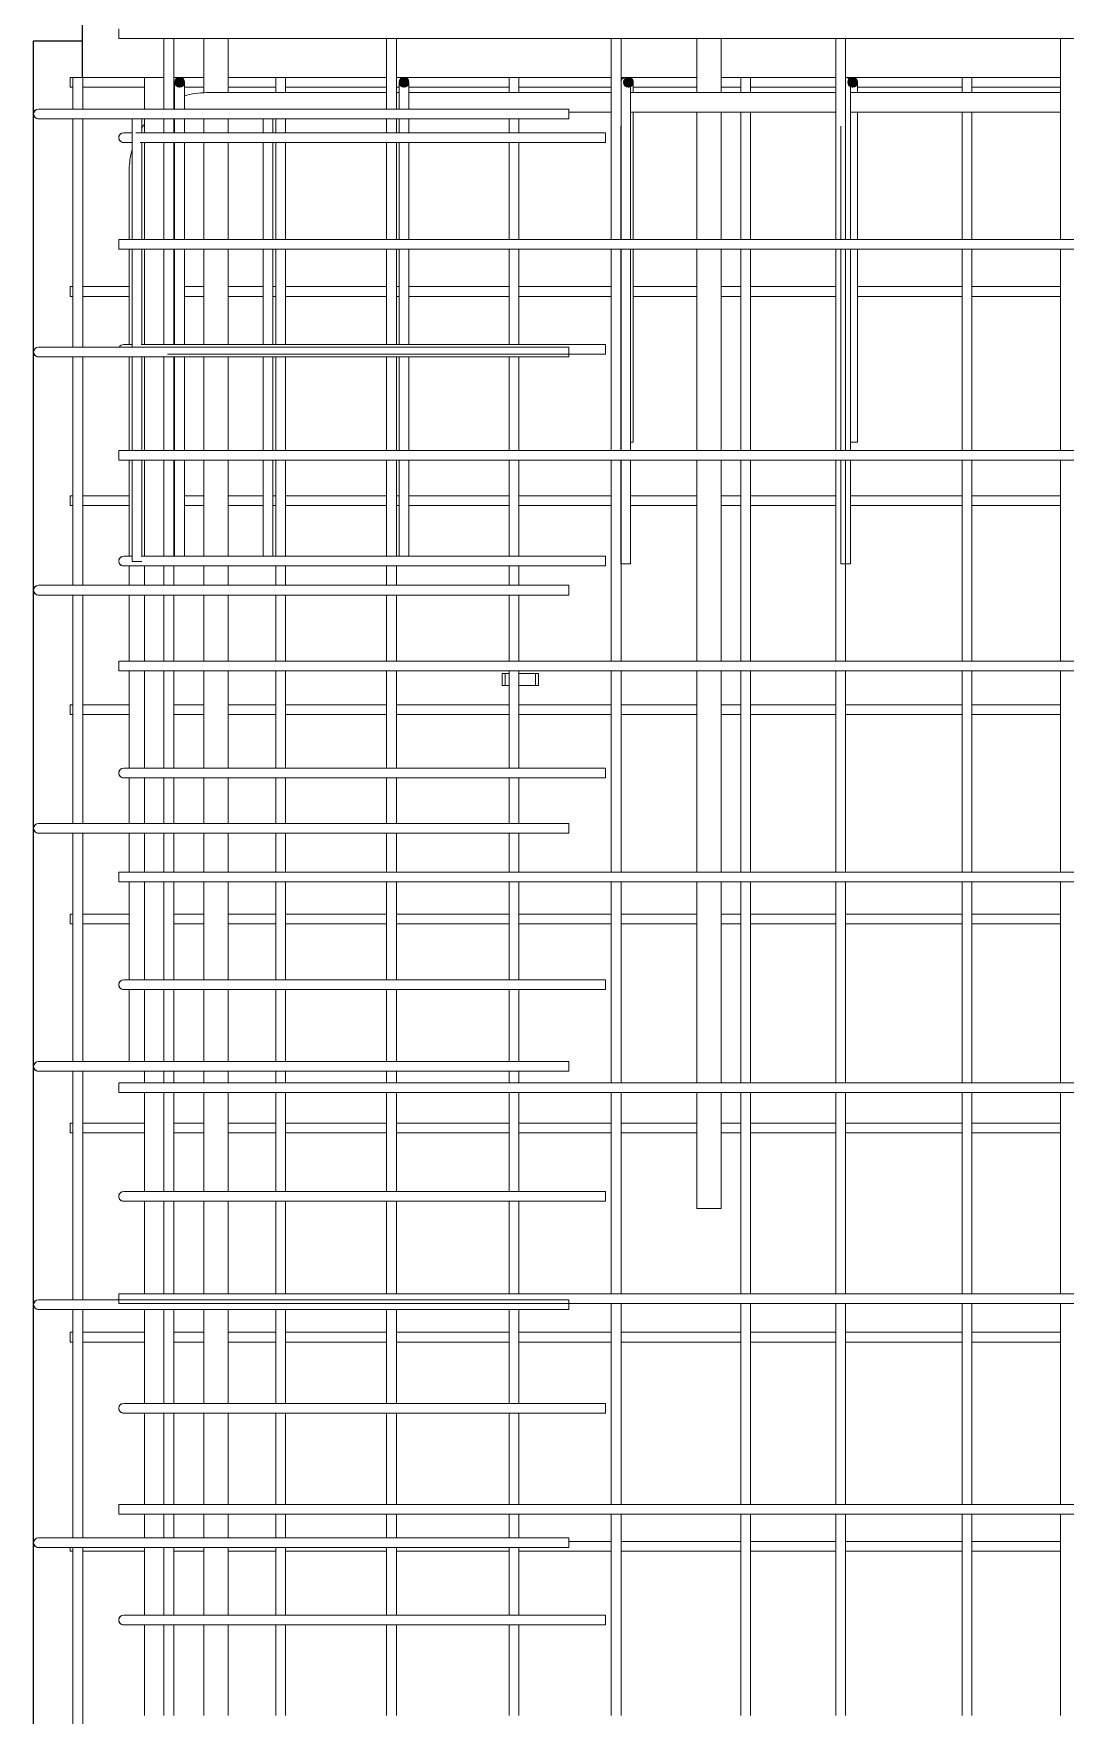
# Model space of a CAD drawing. Header units: millimetres. Extents: x 840 to 20197, y -2485 to 18696.
# Drawn here: x 2609 to 3457, y 2283 to 3666 of the extents above; entities that cross this region are included whole.
import ezdxf

# ---------------------------------------------------------------- set-up
doc = ezdxf.new("R2010")
doc.units = ezdxf.units.MM
for name, color, linetype, lineweight in [('A-GENM', 13, 'Continuous', 18), ('A-WALL', 113, 'Continuous', 25), ('S-RBAR', 171, 'Continuous', 18)]:
    doc.layers.add(name, color=color, linetype=linetype, lineweight=lineweight)

# ---------------------------------------------------------------- blocks, each defined once
blk = doc.blocks.new('RR spread anchor face based - RR-SA-2_5-150-1726819-Elevation Front Copy 1')
at = {"layer": 'A-GENM'}
for p, q in [((2993.8, 3140), (2996.3, 3140)), ((2993.8, 3130), (2993.8, 3140)), ((2996.3, 3140), (2999.6, 3140)), ((2996.3, 3140), (2996.3, 3130)), ((3007.6, 3140), (3021.3, 3140)), ((3021.3, 3140), (3023.8, 3140)), ((3021.3, 3140), (3021.3, 3130)), ((3023.8, 3140), (3023.8, 3130)), ((2996.3, 3130), (2993.8, 3130)), ((2999.6, 3130), (2996.3, 3130)), ((3021.3, 3130), (3007.6, 3130)), ((3023.8, 3130), (3021.3, 3130))]:
    blk.add_line(p, q, dxfattribs=at)

msp = doc.modelspace()

# ---------------------------------------------------------------- hatches: boundary and pattern name
at = {"layer": 'S-RBAR'}
for points in [[(2728.8, 3622), (2732.8, 3626), (2728.8, 3630), (2724.8, 3626)], [(2913.2, 3622), (2917.2, 3626), (2913.2, 3630), (2909.2, 3626)], [(3097.6, 3622), (3101.6, 3626), (3097.6, 3630), (3093.6, 3626)], [(3281.9, 3622), (3285.9, 3626), (3281.9, 3630), (3277.9, 3626)]]:
    msp.add_hatch(color=256, dxfattribs=at).paths.add_polyline_path(points)
h = msp.add_hatch(color=256, dxfattribs=at)
edge = h.paths.add_edge_path()
edge.add_arc((2728.8, 3626), 4, 0, 360)
h = msp.add_hatch(color=256, dxfattribs=at)
edge = h.paths.add_edge_path()
edge.add_arc((2913.2, 3626), 4, 0, 360)
h = msp.add_hatch(color=256, dxfattribs=at)
edge = h.paths.add_edge_path()
edge.add_arc((3097.6, 3626), 4, 0, 360)
h = msp.add_hatch(color=256, dxfattribs=at)
edge = h.paths.add_edge_path()
edge.add_arc((3281.9, 3626), 4, 0, 360)

# ---------------------------------------------------------------- linework, layer by layer
at = {"layer": 'A-WALL'}
for p, q in [((2648.8, 3700), (2648.8, 3630)), ((2608.8, -1395), (2608.8, 3660)), ((2608.8, 3660), (2648.8, 3660))]:
    msp.add_line(p, q, dxfattribs=at)
at = {"layer": 'S-RBAR'}
for p, q in [((2678.8, 3662), (2678.8, 3670)), ((2678.8, 3662), (4248.8, 3662)), ((2715.9, 3604), (2715.9, 3662)), ((2723.9, 3604), (2723.9, 3662)), ((2748.8, 3617.2), (2748.8, 3662)), ((2768.8, 3617.5), (2768.8, 3662)), ((2898.9, 3604), (2898.9, 3662)), ((2906.9, 3604), (2906.9, 3662)), ((3083.6, 3496.7), (3083.6, 3662)), ((3091.6, 3496.7), (3091.6, 3662)), ((3153.8, 3617.5), (3153.8, 3662)), ((3173.8, 3617.5), (3173.8, 3662)), ((3268.2, 3496.7), (3268.2, 3662)), ((3276.2, 3496.7), (3276.2, 3662)), ((3452.8, 3496.7), (3452.8, 3662)), ((2638.8, 3630), (2641.1, 3630)), ((2638.8, 3622), (2638.8, 3630)), ((2649.1, 3630), (2641.1, 3630)), ((2641.1, 3604), (2641.1, 3630)), ((2649.1, 3604), (2649.1, 3630)), ((2649.1, 3630), (2699.8, 3630)), ((2715.8, 3630), (2699.8, 3630)), ((2699.8, 3604), (2699.8, 3630)), ((2715.8, 3604), (2715.8, 3630)), ((2723.9, 3630), (2748.8, 3630)), ((2724.7, 3604.3), (2724.7, 3626)), ((2728.8, 3630), (2724.8, 3626)), ((2724.8, 3626), (2728.8, 3622)), ((2732.8, 3626), (2728.8, 3630)), ((2728.8, 3622), (2732.8, 3626)), ((2732.7, 3604.3), (2732.7, 3626)), ((2732.8, 3626), (2732.8, 3615.2)), ((2768.8, 3630), (2807.8, 3630)), ((2815.8, 3630), (2807.8, 3630)), ((2807.8, 3617.5), (2807.8, 3630)), ((2815.8, 3617.5), (2815.8, 3630)), ((2815.8, 3630), (2898.9, 3630)), ((2906.9, 3630), (2999.6, 3630)), ((2913.2, 3630), (2909.2, 3626)), ((2909.2, 3626), (2909.2, 3617.9)), ((2909.2, 3626), (2913.2, 3622)), ((2909.3, 3604.3), (2909.3, 3626)), ((2917.2, 3626), (2913.2, 3630)), ((2913.2, 3622), (2917.2, 3626)), ((2917.3, 3604.3), (2917.3, 3626)), ((3007.6, 3630), (2999.6, 3630)), ((2999.6, 3617.5), (2999.6, 3630)), ((3007.6, 3617.5), (3007.6, 3630)), ((3007.6, 3630), (3083.6, 3630)), ((3091.6, 3630), (3153.8, 3630)), ((3097.6, 3630), (3093.6, 3626)), ((3093.6, 3626), (3097.6, 3622)), ((3101.6, 3626), (3097.6, 3630)), ((3097.6, 3622), (3101.6, 3626)), ((3099.3, 3590), (3099.3, 3626)), ((3101.6, 3626), (3101.6, 3617.9)), ((3173.8, 3630), (3190.1, 3630)), ((3198.1, 3630), (3190.1, 3630)), ((3190.1, 3617.5), (3190.1, 3630)), ((3198.1, 3617.5), (3198.1, 3630)), ((3198.1, 3630), (3268.2, 3630)), ((3276.2, 3630), (3371.9, 3630)), ((3281.9, 3630), (3277.9, 3626)), ((3277.9, 3626), (3281.9, 3622)), ((3280.1, 3590), (3280.1, 3626)), ((3285.9, 3626), (3281.9, 3630)), ((3281.9, 3622), (3285.9, 3626)), ((3285.9, 3626), (3285.9, 3617.9)), ((3379.9, 3630), (3371.9, 3630)), ((3371.9, 3617.5), (3371.9, 3630)), ((3379.9, 3617.5), (3379.9, 3630)), ((3379.9, 3630), (3452.8, 3630)), ((2638.8, 3622), (2641.1, 3622)), ((2649.1, 3622), (2699.8, 3622)), ((2723.9, 3622), (2724.7, 3622)), ((2732.8, 3622), (2748.8, 3622)), ((2750.9, 3617.5), (2898.9, 3617.5)), ((2768.8, 3622), (2807.8, 3622)), ((2815.8, 3622), (2898.9, 3622)), ((2906.9, 3622), (2909.2, 3622)), ((2906.9, 3617.5), (2909.3, 3617.5)), ((2917.3, 3622), (2999.6, 3622)), ((2917.3, 3617.5), (3083.6, 3617.5)), ((3007.6, 3622), (3083.6, 3622)), ((3099.3, 3617.5), (3268.2, 3617.5)), ((3101.6, 3622), (3153.8, 3622)), ((3173.8, 3622), (3190.1, 3622)), ((3198.1, 3622), (3268.2, 3622)), ((3280.1, 3617.5), (3452.8, 3617.5)), ((3285.9, 3622), (3371.9, 3622)), ((3379.9, 3622), (3452.8, 3622)), ((2632.8, 3604), (2612.8, 3604)), ((2632.8, 3596), (2612.8, 3596)), ((2632.8, 3604), (3048.8, 3604)), ((2632.8, 3596), (3048.8, 3596)), ((2641.1, 3408.2), (2641.1, 3596)), ((2649.1, 3408.2), (2649.1, 3596)), ((2699.8, 3584.5), (2699.8, 3596)), ((2715.8, 3584.5), (2715.8, 3596)), ((2715.9, 3584.5), (2715.9, 3596)), ((2723.9, 3584.5), (2723.9, 3596)), ((2724.7, 3590), (2724.7, 3596.3)), ((2732.7, 3590), (2732.7, 3596.3)), ((2732.8, 3596), (2732.8, 3584.5)), ((2748.8, 3584.5), (2748.8, 3596)), ((2768.8, 3584.5), (2768.8, 3596)), ((2807.8, 3584.5), (2807.8, 3596)), ((2815.8, 3584.5), (2815.8, 3596)), ((2898.9, 3584.5), (2898.9, 3596)), ((2906.9, 3584.5), (2906.9, 3596)), ((2909.2, 3596), (2909.2, 3584.5)), ((2909.3, 3590), (2909.3, 3596.3)), ((2917.3, 3590), (2917.3, 3596.3)), ((2999.6, 3584.5), (2999.6, 3596)), ((3007.6, 3584.5), (3007.6, 3596)), ((3048.8, 3596), (3048.8, 3604)), ((3048.8, 3601.5), (3083.6, 3601.5)), ((3099.3, 3601.5), (3268.2, 3601.5)), ((3101.6, 3601.5), (3101.6, 3496.7)), ((3153.8, 3496.7), (3153.8, 3601.5)), ((3173.8, 3496.7), (3173.8, 3601.5)), ((3190.1, 3496.7), (3190.1, 3601.5)), ((3198.1, 3496.7), (3198.1, 3601.5)), ((3280.1, 3601.5), (3452.8, 3601.5)), ((3285.9, 3601.5), (3285.9, 3496.7)), ((3371.9, 3496.7), (3371.9, 3601.5)), ((3379.9, 3496.7), (3379.9, 3601.5)), ((2689.3, 3584.5), (2682.8, 3584.5)), ((2689.8, 3595), (2689.8, 3575)), ((2718.8, 3584.5), (2692.8, 3584.5)), ((2697.8, 3595), (2697.8, 3585.1)), ((2718.8, 3584.5), (3078.8, 3584.5)), ((2724.7, 3590), (2724.7, 3584.5)), ((2732.7, 3590), (2732.7, 3584.5)), ((2797.4, 3595), (2797.4, 3585.1)), ((2805.4, 3595), (2805.4, 3585.1)), ((2909.3, 3590), (2909.3, 3584.5)), ((2917.3, 3590), (2917.3, 3584.5)), ((3078.8, 3576.5), (3078.8, 3584.5)), ((3091.3, 3590), (3091.3, 3496.7)), ((3099.3, 3590), (3099.3, 3496.7)), ((3272.1, 3590), (3272.1, 3496.7)), ((3280.1, 3590), (3280.1, 3496.7)), ((2689.3, 3576.5), (2682.8, 3576.5)), ((2689.8, 3496.7), (2689.8, 3575)), ((2718.8, 3576.5), (2696.3, 3576.5)), ((2697.8, 3576.7), (2697.8, 3575)), ((2697.8, 3496.7), (2697.8, 3575)), ((2699.8, 3496.7), (2699.8, 3576.5)), ((2715.8, 3496.7), (2715.8, 3576.5)), ((2715.9, 3496.7), (2715.9, 3576.5)), ((2718.8, 3576.5), (3078.8, 3576.5)), ((2723.9, 3496.7), (2723.9, 3576.5)), ((2724.7, 3576.5), (2724.7, 3496.7)), ((2732.7, 3576.5), (2732.7, 3496.7)), ((2732.8, 3576.5), (2732.8, 3496.7)), ((2748.8, 3496.7), (2748.8, 3576.5)), ((2768.8, 3496.7), (2768.8, 3576.5)), ((2797.4, 3576.7), (2797.4, 3575)), ((2797.4, 3496.7), (2797.4, 3575)), ((2805.4, 3576.7), (2805.4, 3575)), ((2805.4, 3496.7), (2805.4, 3575)), ((2807.8, 3496.7), (2807.8, 3576.5)), ((2815.8, 3496.7), (2815.8, 3576.5)), ((2898.9, 3496.7), (2898.9, 3576.5)), ((2906.9, 3496.7), (2906.9, 3576.5)), ((2909.2, 3576.5), (2909.2, 3496.7)), ((2909.3, 3576.5), (2909.3, 3496.7)), ((2917.3, 3576.5), (2917.3, 3496.7)), ((2999.6, 3496.7), (2999.6, 3576.5)), ((3007.6, 3496.7), (3007.6, 3576.5)), ((2687.4, 3496.7), (2687.4, 3554)), ((2678.8, 3496.7), (4248.8, 3496.7)), ((2678.8, 3488.7), (2678.8, 3496.7)), ((2678.8, 3488.7), (4248.8, 3488.7)), ((2687.4, 3410.4), (2687.4, 3488.7)), ((2689.8, 3408.2), (2689.8, 3488.7)), ((2697.8, 3410.4), (2697.8, 3488.7)), ((2699.8, 3410.4), (2699.8, 3488.7)), ((2715.8, 3410.4), (2715.8, 3488.7)), ((2715.9, 3410.4), (2715.9, 3488.7)), ((2723.9, 3410.4), (2723.9, 3488.7)), ((2724.7, 3488.7), (2724.7, 3410.4)), ((2732.7, 3488.7), (2732.7, 3410.4)), ((2732.8, 3488.7), (2732.8, 3410.4)), ((2748.8, 3410.4), (2748.8, 3488.7)), ((2768.8, 3410.4), (2768.8, 3488.7)), ((2797.4, 3410.4), (2797.4, 3488.7)), ((2805.4, 3410.4), (2805.4, 3488.7)), ((2807.8, 3410.4), (2807.8, 3488.7)), ((2815.8, 3410.4), (2815.8, 3488.7)), ((2898.9, 3410.4), (2898.9, 3488.7)), ((2906.9, 3410.4), (2906.9, 3488.7)), ((2909.2, 3488.7), (2909.2, 3410.4)), ((2909.3, 3488.7), (2909.3, 3410.4)), ((2917.3, 3488.7), (2917.3, 3410.4)), ((2999.6, 3410.4), (2999.6, 3488.7)), ((3007.6, 3410.4), (3007.6, 3488.7)), ((3083.6, 3323.3), (3083.6, 3488.7)), ((3091.3, 3488.7), (3091.3, 3323.3)), ((3091.6, 3323.3), (3091.6, 3488.7)), ((3099.3, 3488.7), (3099.3, 3323.3)), ((3101.6, 3488.7), (3101.6, 3330)), ((3153.8, 3323.3), (3153.8, 3488.7)), ((3173.8, 3323.3), (3173.8, 3488.7)), ((3190.1, 3323.3), (3190.1, 3488.7)), ((3198.1, 3323.3), (3198.1, 3488.7)), ((3268.2, 3323.3), (3268.2, 3488.7)), ((3272.1, 3488.7), (3272.1, 3323.3)), ((3276.2, 3323.3), (3276.2, 3488.7)), ((3280.1, 3488.7), (3280.1, 3323.3)), ((3285.9, 3488.7), (3285.9, 3330)), ((3371.9, 3323.3), (3371.9, 3488.7)), ((3379.9, 3323.3), (3379.9, 3488.7)), ((3452.8, 3323.3), (3452.8, 3488.7)), ((2638.8, 3458), (2641.1, 3458)), ((2638.8, 3450), (2638.8, 3458)), ((2649.1, 3458), (2687.4, 3458)), ((2723.9, 3458), (2724.7, 3458)), ((2732.8, 3458), (2748.8, 3458)), ((2768.8, 3458), (2797.4, 3458)), ((2805.4, 3458), (2807.8, 3458)), ((2815.8, 3458), (2898.9, 3458)), ((2906.9, 3458), (2909.2, 3458)), ((2917.3, 3458), (2999.6, 3458)), ((3007.6, 3458), (3083.6, 3458)), ((3101.6, 3458), (3153.8, 3458)), ((3173.8, 3458), (3190.1, 3458)), ((3198.1, 3458), (3268.2, 3458)), ((3285.9, 3458), (3371.9, 3458)), ((3379.9, 3458), (3452.8, 3458)), ((2638.8, 3450), (2641.1, 3450)), ((2649.1, 3450), (2687.4, 3450)), ((2723.9, 3450), (2724.7, 3450)), ((2732.8, 3450), (2748.8, 3450)), ((2768.8, 3450), (2797.4, 3450)), ((2805.4, 3450), (2807.8, 3450)), ((2815.8, 3450), (2898.9, 3450)), ((2906.9, 3450), (2909.2, 3450)), ((2917.3, 3450), (2999.6, 3450)), ((3007.6, 3450), (3083.6, 3450)), ((3101.6, 3450), (3153.8, 3450)), ((3173.8, 3450), (3190.1, 3450)), ((3198.1, 3450), (3268.2, 3450)), ((3285.9, 3450), (3371.9, 3450)), ((3379.9, 3450), (3452.8, 3450)), ((2632.8, 3408.2), (2612.8, 3408.2)), ((2632.8, 3408.2), (3048.8, 3408.2)), ((2689.3, 3410.4), (2682.8, 3410.4)), ((2718.8, 3410.4), (2697.1, 3410.4)), ((2718.8, 3410.4), (3078.8, 3410.4)), ((2718.8, 3402.4), (3078.8, 3402.4)), ((3048.8, 3400.2), (3048.8, 3408.2)), ((3078.8, 3402.4), (3078.8, 3410.4)), ((2632.8, 3400.2), (2612.8, 3400.2)), ((2632.8, 3400.2), (3048.8, 3400.2)), ((2641.1, 3212.4), (2641.1, 3400.2)), ((2649.1, 3212.4), (2649.1, 3400.2)), ((2687.4, 3323.3), (2687.4, 3400.2)), ((2689.8, 3323.3), (2689.8, 3400.2)), ((2697.8, 3323.3), (2697.8, 3400.2)), ((2699.8, 3323.3), (2699.8, 3400.2)), ((2715.8, 3323.3), (2715.8, 3400.2)), ((2715.9, 3323.3), (2715.9, 3400.2)), ((2723.9, 3323.3), (2723.9, 3400.2)), ((2724.7, 3400.2), (2724.7, 3323.3)), ((2732.7, 3400.2), (2732.7, 3323.3)), ((2732.8, 3400.2), (2732.8, 3330)), ((2748.8, 3323.3), (2748.8, 3400.2)), ((2768.8, 3323.3), (2768.8, 3400.2)), ((2797.4, 3323.3), (2797.4, 3400.2)), ((2805.4, 3323.3), (2805.4, 3400.2)), ((2807.8, 3323.3), (2807.8, 3400.2)), ((2815.8, 3323.3), (2815.8, 3400.2)), ((2898.9, 3323.3), (2898.9, 3400.2)), ((2906.9, 3323.3), (2906.9, 3400.2)), ((2909.2, 3400.2), (2909.2, 3330)), ((2909.3, 3400.2), (2909.3, 3323.3)), ((2917.3, 3400.2), (2917.3, 3323.3)), ((2999.6, 3323.3), (2999.6, 3400.2)), ((3007.6, 3323.3), (3007.6, 3400.2)), ((2678.8, 3323.3), (4248.8, 3323.3)), ((2678.8, 3315.3), (2678.8, 3323.3)), ((3099.3, 3330), (3101.6, 3330)), ((3280.1, 3330), (3285.9, 3330)), ((2678.8, 3315.3), (4248.8, 3315.3)), ((2687.4, 3236.3), (2687.4, 3315.3)), ((2689.8, 3232), (2689.8, 3315.3)), ((2697.8, 3236.3), (2697.8, 3315.3)), ((2699.8, 3236.3), (2699.8, 3315.3)), ((2715.8, 3236.3), (2715.8, 3315.3)), ((2715.9, 3236.3), (2715.9, 3315.3)), ((2723.9, 3236.3), (2723.9, 3315.3)), ((2724.7, 3315.3), (2724.7, 3236.3)), ((2732.7, 3315.3), (2732.7, 3236.3)), ((2748.8, 3236.3), (2748.8, 3315.3)), ((2768.8, 3236.3), (2768.8, 3315.3)), ((2797.4, 3236.3), (2797.4, 3315.3)), ((2805.4, 3236.3), (2805.4, 3315.3)), ((2807.8, 3236.3), (2807.8, 3315.3)), ((2815.8, 3236.3), (2815.8, 3315.3)), ((2898.9, 3236.3), (2898.9, 3315.3)), ((2906.9, 3236.3), (2906.9, 3315.3)), ((2909.3, 3315.3), (2909.3, 3236.3)), ((2917.3, 3315.3), (2917.3, 3236.3)), ((2999.6, 3236.3), (2999.6, 3315.3)), ((3007.6, 3236.3), (3007.6, 3315.3)), ((3083.6, 3150), (3083.6, 3315.3)), ((3091.3, 3315.3), (3091.3, 3230)), ((3091.6, 3150), (3091.6, 3315.3)), ((3099.3, 3315.3), (3099.3, 3230)), ((3153.8, 3150), (3153.8, 3315.3)), ((3173.8, 3150), (3173.8, 3315.3)), ((3190.1, 3150), (3190.1, 3315.3)), ((3198.1, 3150), (3198.1, 3315.3)), ((3268.2, 3150), (3268.2, 3315.3)), ((3272.1, 3315.3), (3272.1, 3230)), ((3276.2, 3150), (3276.2, 3315.3)), ((3280.1, 3315.3), (3280.1, 3230)), ((3371.9, 3150), (3371.9, 3315.3)), ((3379.9, 3150), (3379.9, 3315.3)), ((3452.8, 3150), (3452.8, 3315.3)), ((2638.8, 3286.1), (2641.1, 3286.1)), ((2638.8, 3278.1), (2638.8, 3286.1)), ((2638.8, 3278.1), (2641.1, 3278.1)), ((2649.1, 3286.1), (2687.4, 3286.1)), ((2649.1, 3278.1), (2687.4, 3278.1)), ((2723.9, 3286.1), (2724.7, 3286.1)), ((2723.9, 3278.1), (2724.7, 3278.1)), ((2732.7, 3286.1), (2748.8, 3286.1)), ((2732.7, 3278.1), (2748.8, 3278.1)), ((2768.8, 3286.1), (2797.4, 3286.1)), ((2768.8, 3278.1), (2797.4, 3278.1)), ((2805.4, 3286.1), (2807.8, 3286.1)), ((2805.4, 3278.1), (2807.8, 3278.1)), ((2815.8, 3286.1), (2898.9, 3286.1)), ((2815.8, 3278.1), (2898.9, 3278.1)), ((2906.9, 3286.1), (2909.3, 3286.1)), ((2906.9, 3278.1), (2909.3, 3278.1)), ((2917.3, 3286.1), (2999.6, 3286.1)), ((2917.3, 3278.1), (2999.6, 3278.1)), ((3007.6, 3286.1), (3083.6, 3286.1)), ((3007.6, 3278.1), (3083.6, 3278.1)), ((3099.3, 3286.1), (3153.8, 3286.1)), ((3099.3, 3278.1), (3153.8, 3278.1)), ((3173.8, 3286.1), (3190.1, 3286.1)), ((3173.8, 3278.1), (3190.1, 3278.1)), ((3198.1, 3286.1), (3268.2, 3286.1)), ((3198.1, 3278.1), (3268.2, 3278.1)), ((3280.1, 3286.1), (3371.9, 3286.1)), ((3280.1, 3278.1), (3371.9, 3278.1)), ((3379.9, 3286.1), (3452.8, 3286.1)), ((3379.9, 3278.1), (3452.8, 3278.1)), ((2689.3, 3236.3), (2682.8, 3236.3)), ((2718.8, 3236.3), (2697.1, 3236.3)), ((2718.8, 3236.3), (3078.8, 3236.3)), ((3078.8, 3228.3), (3078.8, 3236.3)), ((2718.8, 3228.3), (2682.8, 3228.3)), ((2687.4, 3212.4), (2687.4, 3228.3)), ((2697.7, 3232), (2689.8, 3232)), ((2699.8, 3212.4), (2699.8, 3228.3)), ((2715.8, 3212.4), (2715.8, 3228.3)), ((2715.9, 3212.4), (2715.9, 3228.3)), ((2718.8, 3228.3), (3078.8, 3228.3)), ((2723.9, 3212.4), (2723.9, 3228.3)), ((2748.8, 3212.4), (2748.8, 3228.3)), ((2768.8, 3212.4), (2768.8, 3228.3)), ((2807.8, 3212.4), (2807.8, 3228.3)), ((2815.8, 3212.4), (2815.8, 3228.3)), ((2898.9, 3212.4), (2898.9, 3228.3)), ((2906.9, 3212.4), (2906.9, 3228.3)), ((2999.6, 3212.4), (2999.6, 3228.3)), ((3007.6, 3212.4), (3007.6, 3228.3)), ((3091.3, 3230), (3099.3, 3230)), ((3272.1, 3230), (3280.1, 3230)), ((2632.8, 3212.4), (2612.8, 3212.4)), ((2632.8, 3212.4), (3048.8, 3212.4)), ((3048.8, 3204.4), (3048.8, 3212.4)), ((2632.8, 3204.4), (2612.8, 3204.4)), ((2632.8, 3204.4), (3048.8, 3204.4)), ((2641.1, 3016.6), (2641.1, 3204.4)), ((2649.1, 3016.6), (2649.1, 3204.4)), ((2687.4, 3150), (2687.4, 3204.4)), ((2699.8, 3150), (2699.8, 3204.4)), ((2715.8, 3150), (2715.8, 3204.4)), ((2715.9, 3150), (2715.9, 3204.4)), ((2723.9, 3150), (2723.9, 3204.4)), ((2748.8, 3150), (2748.8, 3204.4)), ((2768.8, 3150), (2768.8, 3204.4)), ((2807.8, 3150), (2807.8, 3204.4)), ((2815.8, 3150), (2815.8, 3204.4)), ((2898.9, 3150), (2898.9, 3204.4)), ((2906.9, 3150), (2906.9, 3204.4)), ((2999.6, 3150), (2999.6, 3204.4)), ((3007.6, 3150), (3007.6, 3204.4)), ((2678.8, 3150), (4248.8, 3150)), ((2678.8, 3142), (2678.8, 3150)), ((2678.8, 3142), (4248.8, 3142)), ((2687.4, 3062.1), (2687.4, 3142)), ((2699.8, 3062.1), (2699.8, 3142)), ((2715.8, 3062.1), (2715.8, 3142)), ((2715.9, 3062.1), (2715.9, 3142)), ((2723.9, 3062.1), (2723.9, 3142)), ((2748.8, 3062.1), (2748.8, 3142)), ((2768.8, 3062.1), (2768.8, 3142)), ((2807.8, 3062.1), (2807.8, 3142)), ((2815.8, 3062.1), (2815.8, 3142)), ((2898.9, 3062.1), (2898.9, 3142)), ((2906.9, 3062.1), (2906.9, 3142)), ((2999.6, 3062.1), (2999.6, 3142)), ((3007.6, 3062.1), (3007.6, 3142)), ((3083.6, 2976.6), (3083.6, 3142)), ((3091.6, 2976.6), (3091.6, 3142)), ((3153.8, 2976.6), (3153.8, 3142)), ((3173.8, 2976.6), (3173.8, 3142)), ((3190.1, 2976.6), (3190.1, 3142)), ((3198.1, 2976.6), (3198.1, 3142)), ((3268.2, 2976.6), (3268.2, 3142)), ((3276.2, 2976.6), (3276.2, 3142)), ((3371.9, 2976.6), (3371.9, 3142)), ((3379.9, 2976.6), (3379.9, 3142)), ((3452.8, 2976.6), (3452.8, 3142)), ((2638.8, 3114.1), (2641.1, 3114.1)), ((2638.8, 3106.1), (2638.8, 3114.1)), ((2649.1, 3114.1), (2687.4, 3114.1)), ((2723.9, 3114.1), (2748.8, 3114.1)), ((2768.8, 3114.1), (2807.8, 3114.1)), ((2815.8, 3114.1), (2898.9, 3114.1)), ((2906.9, 3114.1), (2999.6, 3114.1)), ((3007.6, 3114.1), (3083.6, 3114.1)), ((3091.6, 3114.1), (3153.8, 3114.1)), ((3173.8, 3114.1), (3190.1, 3114.1)), ((3198.1, 3114.1), (3268.2, 3114.1)), ((3276.2, 3114.1), (3371.9, 3114.1)), ((3379.9, 3114.1), (3452.8, 3114.1)), ((2638.8, 3106.1), (2641.1, 3106.1)), ((2649.1, 3106.1), (2687.4, 3106.1)), ((2723.9, 3106.1), (2748.8, 3106.1)), ((2768.8, 3106.1), (2807.8, 3106.1)), ((2815.8, 3106.1), (2898.9, 3106.1)), ((2906.9, 3106.1), (2999.6, 3106.1)), ((3007.6, 3106.1), (3083.6, 3106.1)), ((3091.6, 3106.1), (3153.8, 3106.1)), ((3173.8, 3106.1), (3190.1, 3106.1)), ((3198.1, 3106.1), (3268.2, 3106.1)), ((3276.2, 3106.1), (3371.9, 3106.1)), ((3379.9, 3106.1), (3452.8, 3106.1)), ((2718.8, 3062.1), (2682.8, 3062.1)), ((2718.8, 3062.1), (3078.8, 3062.1)), ((3078.8, 3054.1), (3078.8, 3062.1)), ((2718.8, 3054.1), (2682.8, 3054.1)), ((2687.4, 3016.6), (2687.4, 3054.1)), ((2699.8, 3016.6), (2699.8, 3054.1)), ((2715.8, 3016.6), (2715.8, 3054.1)), ((2715.9, 3016.6), (2715.9, 3054.1)), ((2718.8, 3054.1), (3078.8, 3054.1)), ((2723.9, 3016.6), (2723.9, 3054.1)), ((2748.8, 3016.6), (2748.8, 3054.1)), ((2768.8, 3016.6), (2768.8, 3054.1)), ((2807.8, 3016.6), (2807.8, 3054.1)), ((2815.8, 3016.6), (2815.8, 3054.1)), ((2898.9, 3016.6), (2898.9, 3054.1)), ((2906.9, 3016.6), (2906.9, 3054.1)), ((2999.6, 3016.6), (2999.6, 3054.1)), ((3007.6, 3016.6), (3007.6, 3054.1)), ((2632.8, 3016.6), (2612.8, 3016.6)), ((2632.8, 3016.6), (3048.8, 3016.6)), ((3048.8, 3008.6), (3048.8, 3016.6)), ((2632.8, 3008.6), (2612.8, 3008.6)), ((2632.8, 3008.6), (3048.8, 3008.6)), ((2641.1, 2820.8), (2641.1, 3008.6)), ((2649.1, 2820.8), (2649.1, 3008.6)), ((2687.4, 2976.6), (2687.4, 3008.6)), ((2699.8, 2976.6), (2699.8, 3008.6)), ((2715.8, 2976.6), (2715.8, 3008.6)), ((2715.9, 2976.6), (2715.9, 3008.6)), ((2723.9, 2976.6), (2723.9, 3008.6)), ((2748.8, 2976.6), (2748.8, 3008.6)), ((2768.8, 2976.6), (2768.8, 3008.6)), ((2807.8, 2976.6), (2807.8, 3008.6)), ((2815.8, 2976.6), (2815.8, 3008.6)), ((2898.9, 2976.6), (2898.9, 3008.6)), ((2906.9, 2976.6), (2906.9, 3008.6)), ((2999.6, 2976.6), (2999.6, 3008.6)), ((3007.6, 2976.6), (3007.6, 3008.6)), ((2678.8, 2976.6), (4248.8, 2976.6)), ((2678.8, 2968.6), (2678.8, 2976.6)), ((2678.8, 2968.6), (4248.8, 2968.6)), ((2687.4, 2888), (2687.4, 2968.6)), ((2699.8, 2888), (2699.8, 2968.6)), ((2715.8, 2888), (2715.8, 2968.6)), ((2715.9, 2888), (2715.9, 2968.6)), ((2723.9, 2888), (2723.9, 2968.6)), ((2748.8, 2888), (2748.8, 2968.6)), ((2768.8, 2888), (2768.8, 2968.6)), ((2807.8, 2888), (2807.8, 2968.6)), ((2815.8, 2888), (2815.8, 2968.6)), ((2898.9, 2888), (2898.9, 2968.6)), ((2906.9, 2888), (2906.9, 2968.6)), ((2999.6, 2888), (2999.6, 2968.6)), ((3007.6, 2888), (3007.6, 2968.6)), ((3083.6, 2803.3), (3083.6, 2968.6)), ((3091.6, 2803.3), (3091.6, 2968.6)), ((3153.8, 2803.3), (3153.8, 2968.6)), ((3173.8, 2803.3), (3173.8, 2968.6)), ((3190.1, 2803.3), (3190.1, 2968.6)), ((3198.1, 2803.3), (3198.1, 2968.6)), ((3268.2, 2803.3), (3268.2, 2968.6)), ((3276.2, 2803.3), (3276.2, 2968.6)), ((3371.9, 2803.3), (3371.9, 2968.6)), ((3379.9, 2803.3), (3379.9, 2968.6)), ((3452.8, 2803.3), (3452.8, 2968.6)), ((2638.8, 2942.1), (2641.1, 2942.1)), ((2638.8, 2934.1), (2638.8, 2942.1)), ((2638.8, 2934.1), (2641.1, 2934.1)), ((2649.1, 2942.1), (2687.4, 2942.1)), ((2649.1, 2934.1), (2687.4, 2934.1)), ((2723.9, 2942.1), (2748.8, 2942.1)), ((2723.9, 2934.1), (2748.8, 2934.1)), ((2768.8, 2942.1), (2807.8, 2942.1)), ((2768.8, 2934.1), (2807.8, 2934.1)), ((2815.8, 2942.1), (2898.9, 2942.1)), ((2815.8, 2934.1), (2898.9, 2934.1)), ((2906.9, 2942.1), (2999.6, 2942.1)), ((2906.9, 2934.1), (2999.6, 2934.1)), ((3007.6, 2942.1), (3083.6, 2942.1)), ((3007.6, 2934.1), (3083.6, 2934.1)), ((3091.6, 2942.1), (3153.8, 2942.1)), ((3091.6, 2934.1), (3153.8, 2934.1)), ((3173.8, 2942.1), (3190.1, 2942.1)), ((3173.8, 2934.1), (3190.1, 2934.1)), ((3198.1, 2942.1), (3268.2, 2942.1)), ((3198.1, 2934.1), (3268.2, 2934.1)), ((3276.2, 2942.1), (3371.9, 2942.1)), ((3276.2, 2934.1), (3371.9, 2934.1)), ((3379.9, 2942.1), (3452.8, 2942.1)), ((3379.9, 2934.1), (3452.8, 2934.1)), ((2718.8, 2888), (2682.8, 2888)), ((2718.8, 2880), (2682.8, 2880)), ((2687.4, 2820.8), (2687.4, 2880)), ((2699.8, 2820.8), (2699.8, 2880)), ((2715.8, 2820.8), (2715.8, 2880)), ((2715.9, 2820.8), (2715.9, 2880)), ((2718.8, 2888), (3078.8, 2888)), ((2718.8, 2880), (3078.8, 2880)), ((2723.9, 2820.8), (2723.9, 2880)), ((2748.8, 2820.8), (2748.8, 2880)), ((2768.8, 2820.8), (2768.8, 2880)), ((2807.8, 2820.8), (2807.8, 2880)), ((2815.8, 2820.8), (2815.8, 2880)), ((2898.9, 2820.8), (2898.9, 2880)), ((2906.9, 2820.8), (2906.9, 2880)), ((2999.6, 2820.8), (2999.6, 2880)), ((3007.6, 2820.8), (3007.6, 2880)), ((3078.8, 2880), (3078.8, 2888)), ((2632.8, 2820.8), (2612.8, 2820.8)), ((2632.8, 2812.8), (2612.8, 2812.8)), ((2632.8, 2820.8), (3048.8, 2820.8)), ((2632.8, 2812.8), (3048.8, 2812.8)), ((2641.1, 2625), (2641.1, 2812.8)), ((2649.1, 2625), (2649.1, 2812.8)), ((2699.8, 2803.3), (2699.8, 2812.8)), ((2715.8, 2803.3), (2715.8, 2812.8)), ((2715.9, 2803.3), (2715.9, 2812.8)), ((2723.9, 2803.3), (2723.9, 2812.8)), ((2748.8, 2803.3), (2748.8, 2812.8)), ((2768.8, 2803.3), (2768.8, 2812.8)), ((2807.8, 2803.3), (2807.8, 2812.8)), ((2815.8, 2803.3), (2815.8, 2812.8)), ((2898.9, 2803.3), (2898.9, 2812.8)), ((2906.9, 2803.3), (2906.9, 2812.8)), ((2999.6, 2803.3), (2999.6, 2812.8)), ((3007.6, 2803.3), (3007.6, 2812.8)), ((3048.8, 2812.8), (3048.8, 2820.8)), ((2678.8, 2803.3), (4248.8, 2803.3)), ((2678.8, 2795.3), (2678.8, 2803.3)), ((2678.8, 2795.3), (4248.8, 2795.3)), ((2699.8, 2713.9), (2699.8, 2795.3)), ((2715.8, 2713.9), (2715.8, 2795.3)), ((2715.9, 2713.9), (2715.9, 2795.3)), ((2723.9, 2713.9), (2723.9, 2795.3)), ((2748.8, 2713.9), (2748.8, 2795.3)), ((2768.8, 2713.9), (2768.8, 2795.3)), ((2807.8, 2713.9), (2807.8, 2795.3)), ((2815.8, 2713.9), (2815.8, 2795.3)), ((2898.9, 2713.9), (2898.9, 2795.3)), ((2906.9, 2713.9), (2906.9, 2795.3)), ((2999.6, 2713.9), (2999.6, 2795.3)), ((3007.6, 2713.9), (3007.6, 2795.3)), ((3083.6, 2629.9), (3083.6, 2795.3)), ((3091.6, 2629.9), (3091.6, 2795.3)), ((3153.8, 2700), (3153.8, 2795.3)), ((3173.8, 2700), (3173.8, 2795.3)), ((3190.1, 2629.9), (3190.1, 2795.3)), ((3198.1, 2629.9), (3198.1, 2795.3)), ((3268.2, 2629.9), (3268.2, 2795.3)), ((3276.2, 2629.9), (3276.2, 2795.3)), ((3371.9, 2629.9), (3371.9, 2795.3)), ((3379.9, 2629.9), (3379.9, 2795.3)), ((3452.8, 2629.9), (3452.8, 2795.3)), ((2638.8, 2770.2), (2641.1, 2770.2)), ((2638.8, 2762.2), (2638.8, 2770.2)), ((2649.1, 2770.2), (2699.8, 2770.2)), ((2723.9, 2770.2), (2748.8, 2770.2)), ((2768.8, 2770.2), (2807.8, 2770.2)), ((2815.8, 2770.2), (2898.9, 2770.2)), ((2906.9, 2770.2), (2999.6, 2770.2)), ((3007.6, 2770.2), (3083.6, 2770.2)), ((3091.6, 2770.2), (3153.8, 2770.2)), ((3173.8, 2770.2), (3190.1, 2770.2)), ((3198.1, 2770.2), (3268.2, 2770.2)), ((3276.2, 2770.2), (3371.9, 2770.2)), ((3379.9, 2770.2), (3452.8, 2770.2)), ((2638.8, 2762.2), (2641.1, 2762.2)), ((2649.1, 2762.2), (2699.8, 2762.2)), ((2723.9, 2762.2), (2748.8, 2762.2)), ((2768.8, 2762.2), (2807.8, 2762.2)), ((2815.8, 2762.2), (2898.9, 2762.2)), ((2906.9, 2762.2), (2999.6, 2762.2)), ((3007.6, 2762.2), (3083.6, 2762.2)), ((3091.6, 2762.2), (3153.8, 2762.2)), ((3173.8, 2762.2), (3190.1, 2762.2)), ((3198.1, 2762.2), (3268.2, 2762.2)), ((3276.2, 2762.2), (3371.9, 2762.2)), ((3379.9, 2762.2), (3452.8, 2762.2)), ((2718.8, 2713.9), (2682.8, 2713.9)), ((2718.8, 2713.9), (3078.8, 2713.9)), ((3078.8, 2705.9), (3078.8, 2713.9)), ((2718.8, 2705.9), (2682.8, 2705.9)), ((2699.8, 2629.9), (2699.8, 2705.9)), ((2715.8, 2629.9), (2715.8, 2705.9)), ((2715.9, 2629.9), (2715.9, 2705.9)), ((2718.8, 2705.9), (3078.8, 2705.9)), ((2723.9, 2629.9), (2723.9, 2705.9)), ((2748.8, 2629.9), (2748.8, 2705.9)), ((2768.8, 2629.9), (2768.8, 2705.9)), ((2807.8, 2629.9), (2807.8, 2705.9)), ((2815.8, 2629.9), (2815.8, 2705.9)), ((2898.9, 2629.9), (2898.9, 2705.9)), ((2906.9, 2629.9), (2906.9, 2705.9)), ((2999.6, 2629.9), (2999.6, 2705.9)), ((3007.6, 2629.9), (3007.6, 2705.9)), ((3173.8, 2700), (3153.8, 2700)), ((2678.8, 2629.9), (4248.8, 2629.9)), ((2678.8, 2621.9), (2678.8, 2629.9)), ((2632.8, 2625), (2612.8, 2625)), ((2632.8, 2617), (2612.8, 2617)), ((2632.8, 2625), (3048.8, 2625)), ((2632.8, 2617), (3048.8, 2617)), ((2641.1, 2429.2), (2641.1, 2617)), ((2649.1, 2429.2), (2649.1, 2617)), ((2678.8, 2621.9), (4248.8, 2621.9)), ((2699.8, 2539.8), (2699.8, 2617)), ((2715.8, 2539.8), (2715.8, 2617)), ((2715.9, 2539.8), (2715.9, 2617)), ((2723.9, 2539.8), (2723.9, 2617)), ((2748.8, 2539.8), (2748.8, 2617)), ((2768.8, 2539.8), (2768.8, 2617)), ((2807.8, 2539.8), (2807.8, 2617)), ((2815.8, 2539.8), (2815.8, 2617)), ((2898.9, 2539.8), (2898.9, 2617)), ((2906.9, 2539.8), (2906.9, 2617)), ((2999.6, 2539.8), (2999.6, 2617)), ((3007.6, 2539.8), (3007.6, 2617)), ((3048.8, 2617), (3048.8, 2625)), ((3083.6, 2456.6), (3083.6, 2621.9)), ((3091.6, 2456.6), (3091.6, 2621.9)), ((3190.1, 2456.6), (3190.1, 2621.9)), ((3198.1, 2456.6), (3198.1, 2621.9)), ((3268.2, 2456.6), (3268.2, 2621.9)), ((3276.2, 2456.6), (3276.2, 2621.9)), ((3371.9, 2456.6), (3371.9, 2621.9)), ((3379.9, 2456.6), (3379.9, 2621.9)), ((3452.8, 2456.6), (3452.8, 2621.9)), ((2638.8, 2598.2), (2641.1, 2598.2)), ((2638.8, 2590.2), (2638.8, 2598.2)), ((2638.8, 2590.2), (2641.1, 2590.2)), ((2649.1, 2598.2), (2699.8, 2598.2)), ((2649.1, 2590.2), (2699.8, 2590.2)), ((2723.9, 2598.2), (2748.8, 2598.2)), ((2723.9, 2590.2), (2748.8, 2590.2)), ((2768.8, 2598.2), (2807.8, 2598.2)), ((2768.8, 2590.2), (2807.8, 2590.2)), ((2815.8, 2598.2), (2898.9, 2598.2)), ((2815.8, 2590.2), (2898.9, 2590.2)), ((2906.9, 2598.2), (2999.6, 2598.2)), ((2906.9, 2590.2), (2999.6, 2590.2)), ((3007.6, 2598.2), (3083.6, 2598.2)), ((3007.6, 2590.2), (3083.6, 2590.2)), ((3091.6, 2598.2), (3190.1, 2598.2)), ((3091.6, 2590.2), (3190.1, 2590.2)), ((3198.1, 2598.2), (3268.2, 2598.2)), ((3198.1, 2590.2), (3268.2, 2590.2)), ((3276.2, 2598.2), (3371.9, 2598.2)), ((3276.2, 2590.2), (3371.9, 2590.2)), ((3379.9, 2598.2), (3452.8, 2598.2)), ((3379.9, 2590.2), (3452.8, 2590.2)), ((2718.8, 2539.8), (2682.8, 2539.8)), ((2718.8, 2531.8), (2682.8, 2531.8)), ((2699.8, 2456.6), (2699.8, 2531.8)), ((2715.8, 2456.6), (2715.8, 2531.8)), ((2715.9, 2456.6), (2715.9, 2531.8)), ((2718.8, 2539.8), (3078.8, 2539.8)), ((2718.8, 2531.8), (3078.8, 2531.8)), ((2723.9, 2456.6), (2723.9, 2531.8)), ((2748.8, 2456.6), (2748.8, 2531.8)), ((2768.8, 2456.6), (2768.8, 2531.8)), ((2807.8, 2456.6), (2807.8, 2531.8)), ((2815.8, 2456.6), (2815.8, 2531.8)), ((2898.9, 2456.6), (2898.9, 2531.8)), ((2906.9, 2456.6), (2906.9, 2531.8)), ((2999.6, 2456.6), (2999.6, 2531.8)), ((3007.6, 2456.6), (3007.6, 2531.8)), ((3078.8, 2531.8), (3078.8, 2539.8)), ((2678.8, 2456.6), (4248.8, 2456.6)), ((2678.8, 2448.6), (2678.8, 2456.6)), ((2678.8, 2448.6), (4248.8, 2448.6)), ((2699.8, 2429.2), (2699.8, 2448.6)), ((2715.8, 2429.2), (2715.8, 2448.6)), ((2715.9, 2429.2), (2715.9, 2448.6)), ((2723.9, 2429.2), (2723.9, 2448.6)), ((2748.8, 2429.2), (2748.8, 2448.6)), ((2768.8, 2429.2), (2768.8, 2448.6)), ((2807.8, 2429.2), (2807.8, 2448.6)), ((2815.8, 2429.2), (2815.8, 2448.6)), ((2898.9, 2429.2), (2898.9, 2448.6)), ((2906.9, 2429.2), (2906.9, 2448.6)), ((2999.6, 2429.2), (2999.6, 2448.6)), ((3007.6, 2429.2), (3007.6, 2448.6)), ((3083.6, 2283.2), (3083.6, 2448.6)), ((3091.6, 2283.2), (3091.6, 2448.6)), ((3190.1, 2283.2), (3190.1, 2448.6)), ((3198.1, 2283.2), (3198.1, 2448.6)), ((3268.2, 2283.2), (3268.2, 2448.6)), ((3276.2, 2283.2), (3276.2, 2448.6)), ((3371.9, 2283.2), (3371.9, 2448.6)), ((3379.9, 2283.2), (3379.9, 2448.6)), ((3452.8, 2283.2), (3452.8, 2448.6)), ((2632.8, 2429.2), (2612.8, 2429.2)), ((2632.8, 2421.2), (2612.8, 2421.2)), ((2632.8, 2429.2), (3048.8, 2429.2)), ((2632.8, 2421.2), (3048.8, 2421.2)), ((2638.8, 2418.2), (2638.8, 2421.2)), ((2641.1, 2233.4), (2641.1, 2421.2)), ((2649.1, 2233.4), (2649.1, 2421.2)), ((2699.8, 2365.6), (2699.8, 2421.2)), ((2715.8, 2365.6), (2715.8, 2421.2)), ((2715.9, 2365.6), (2715.9, 2421.2)), ((2723.9, 2365.6), (2723.9, 2421.2)), ((2748.8, 2365.6), (2748.8, 2421.2)), ((2768.8, 2365.6), (2768.8, 2421.2)), ((2807.8, 2365.6), (2807.8, 2421.2)), ((2815.8, 2365.6), (2815.8, 2421.2)), ((2898.9, 2365.6), (2898.9, 2421.2)), ((2906.9, 2365.6), (2906.9, 2421.2)), ((2999.6, 2365.6), (2999.6, 2421.2)), ((3007.6, 2365.6), (3007.6, 2421.2)), ((3048.8, 2421.2), (3048.8, 2429.2)), ((3048.8, 2426.2), (3083.6, 2426.2)), ((3091.6, 2426.2), (3190.1, 2426.2)), ((3198.1, 2426.2), (3268.2, 2426.2)), ((3276.2, 2426.2), (3371.9, 2426.2)), ((3379.9, 2426.2), (3452.8, 2426.2)), ((2638.8, 2418.2), (2641.1, 2418.2)), ((2649.1, 2418.2), (2699.8, 2418.2)), ((2723.9, 2418.2), (2748.8, 2418.2)), ((2768.8, 2418.2), (2807.8, 2418.2)), ((2815.8, 2418.2), (2898.9, 2418.2)), ((2906.9, 2418.2), (2999.6, 2418.2)), ((3007.6, 2418.2), (3083.6, 2418.2)), ((3091.6, 2418.2), (3190.1, 2418.2)), ((3198.1, 2418.2), (3268.2, 2418.2)), ((3276.2, 2418.2), (3371.9, 2418.2)), ((3379.9, 2418.2), (3452.8, 2418.2)), ((2718.8, 2365.6), (2682.8, 2365.6)), ((2718.8, 2365.6), (3078.8, 2365.6)), ((3078.8, 2357.6), (3078.8, 2365.6)), ((2718.8, 2357.6), (2682.8, 2357.6)), ((2699.8, 2283.2), (2699.8, 2357.6)), ((2715.8, 2283.2), (2715.8, 2357.6)), ((2715.9, 2283.2), (2715.9, 2357.6)), ((2718.8, 2357.6), (3078.8, 2357.6)), ((2723.9, 2283.2), (2723.9, 2357.6)), ((2748.8, 2283.2), (2748.8, 2357.6)), ((2768.8, 2283.2), (2768.8, 2357.6)), ((2807.8, 2283.2), (2807.8, 2357.6)), ((2815.8, 2283.2), (2815.8, 2357.6)), ((2898.9, 2283.2), (2898.9, 2357.6)), ((2906.9, 2283.2), (2906.9, 2357.6)), ((2999.6, 2283.2), (2999.6, 2357.6)), ((3007.6, 2283.2), (3007.6, 2357.6))]:
    msp.add_line(p, q, dxfattribs=at)
for centre in [(2728.8, 3626), (2913.2, 3626), (3097.6, 3626), (3281.9, 3626)]:
    msp.add_circle(centre, 4, dxfattribs=at)
for centre, radius, start, end in [((2728.7, 3626), 4, 0, 180), ((2728.7, 3626), 4, 165, 180), ((2728.8, 3626), 4, 165.2088, 180), ((2728.7, 3626), 4, 105, 150), ((2728.8, 3626), 4, 105, 146.2371), ((2728.7, 3626), 4, 30, 75), ((2728.8, 3626), 4, 0, 75), ((2913.2, 3626), 4, 105, 180), ((2913.3, 3626), 4, 0, 180), ((2913.3, 3626), 4, 165, 180), ((2913.3, 3626), 4, 105, 150), ((2913.2, 3626), 4, 32.4508, 75), ((2913.3, 3626), 4, 30, 75), ((3095.3, 3626), 4, 0, 161.2002), ((3095.3, 3626), 4, 105, 150), ((3097.6, 3626), 4, 169.2067, 180), ((3095.3, 3626), 4, 30, 75), ((3097.6, 3626), 4, 0, 105), ((3276.1, 3626), 4, 0, 89.5117), ((3276.1, 3626), 4, 30, 75), ((3281.9, 3626), 4, 0, 135), ((2750.9, 3554), 63.5, 114.6118, 115.3879), ((2750.9, 3554), 63.5, 90, 106.7764), ((2612.8, 3600), 4, 90, 270), ((2612.8, 3600), 4, 120, 165), ((2612.8, 3600), 4, 195, 240), ((2612.8, 3600), 4, 255, 270), ((2693.8, 3595), 4, 165.5111, 180), ((2693.8, 3595), 4, 0, 15), ((2801.4, 3595), 4, 165.5111, 180), ((2801.4, 3595), 4, 0, 14.4889), ((2682.8, 3580.5), 4, 90, 270), ((2682.8, 3580.5), 4, 120, 165), ((2750.9, 3554), 63.5, 144.2632, 147.2423), ((2750.9, 3554), 47.5, 123.8099, 125.018), ((2682.8, 3580.5), 4, 195, 240), ((2682.8, 3580.5), 4, 255, 270), ((2750.9, 3554), 63.5, 164.5295, 180), ((2612.8, 3404.2), 4, 90, 270), ((2612.8, 3404.2), 4, 120, 165), ((2612.8, 3404.2), 4, 195, 240), ((2682.8, 3406.4), 4, 90, 150), ((2682.8, 3406.4), 4, 120, 150), ((2612.8, 3404.2), 4, 255, 270), ((2682.8, 3232.3), 4, 90, 270), ((2682.8, 3232.3), 4, 120, 165), ((2682.8, 3232.3), 4, 195, 240), ((2682.8, 3232.3), 4, 255, 270), ((2612.8, 3208.4), 4, 90, 270), ((2612.8, 3208.4), 4, 120, 165), ((2612.8, 3208.4), 4, 195, 240), ((2612.8, 3208.4), 4, 255, 270), ((2682.8, 3058.1), 4, 90, 270), ((2682.8, 3058.1), 4, 120, 165), ((2682.8, 3058.1), 4, 195, 240), ((2682.8, 3058.1), 4, 255, 270), ((2612.8, 3012.6), 4, 90, 270), ((2612.8, 3012.6), 4, 120, 165), ((2612.8, 3012.6), 4, 195, 240), ((2612.8, 3012.6), 4, 255, 270), ((2682.8, 2884), 4, 90, 270), ((2682.8, 2884), 4, 120, 165), ((2682.8, 2884), 4, 195, 240), ((2682.8, 2884), 4, 255, 270), ((2612.8, 2816.8), 4, 90, 270), ((2612.8, 2816.8), 4, 120, 165), ((2612.8, 2816.8), 4, 195, 240), ((2612.8, 2816.8), 4, 255, 270), ((2682.8, 2709.9), 4, 90, 270), ((2682.8, 2709.9), 4, 120, 165), ((2682.8, 2709.9), 4, 195, 240), ((2682.8, 2709.9), 4, 255, 270), ((2612.8, 2621), 4, 90, 270), ((2612.8, 2621), 4, 120, 165), ((2612.8, 2621), 4, 195, 240), ((2612.8, 2621), 4, 255, 270), ((2682.8, 2535.8), 4, 90, 270), ((2682.8, 2535.8), 4, 120, 165), ((2682.8, 2535.8), 4, 195, 240), ((2682.8, 2535.8), 4, 255, 270), ((2612.8, 2425.2), 4, 90, 270), ((2612.8, 2425.2), 4, 120, 165), ((2612.8, 2425.2), 4, 195, 240), ((2612.8, 2425.2), 4, 255, 270), ((2682.8, 2361.6), 4, 90, 270), ((2682.8, 2361.6), 4, 120, 165), ((2682.8, 2361.6), 4, 195, 240), ((2682.8, 2361.6), 4, 255, 270)]:
    msp.add_arc(centre, radius, start, end, dxfattribs=at)

# ---------------------------------------------------------------- block references
at = {"layer": 'A-GENM'}
msp.add_blockref('RR spread anchor face based - RR-SA-2_5-150-1726819-Elevation Front Copy 1', (0, 0), dxfattribs=at)

doc.saveas('drawing.dxf')
